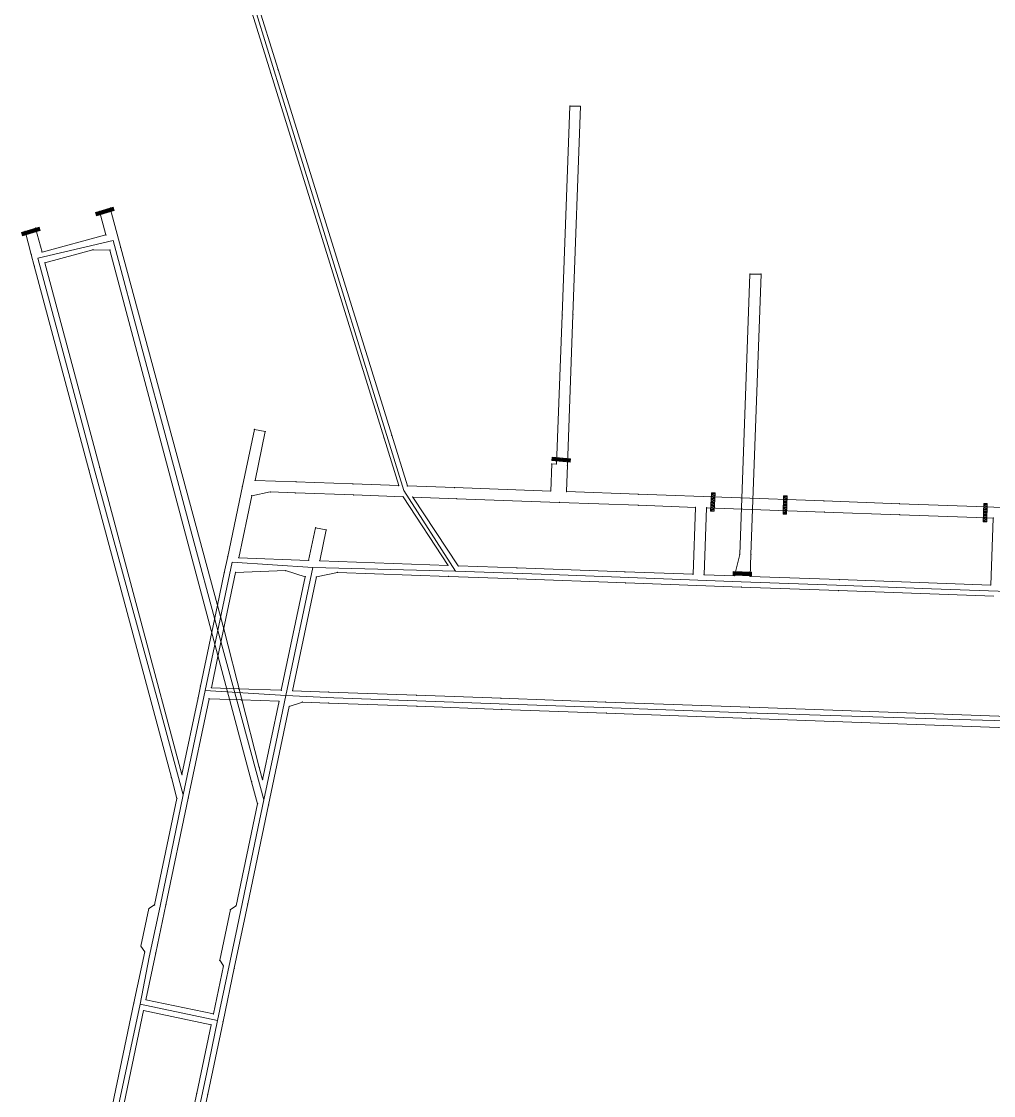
# Model space of a CAD drawing. Header units: metres. Extents: x 452813 to 454404, y 4394134 to 4396509.
# Drawn here: x 453644.6 to 454050, y 4395610.3 to 4396058.4 of the extents above; entities that cross this region are included whole.
import ezdxf

# ---------------------------------------------------------------- set-up
doc = ezdxf.new("R2010")
doc.units = ezdxf.units.M
for name, color, linetype, lineweight in [('BARAJ', 1, 'Continuous', 0), ('GALERI', 240, 'Continuous', 0), ('GEOFENCE', 3, 'Continuous', 0), ('NOKTA', 30, 'Continuous', 0)]:
    doc.layers.add(name, color=color, linetype=linetype, lineweight=lineweight)

msp = doc.modelspace()

# ---------------------------------------------------------------- linework, layer by layer
at = {"layer": 'BARAJ'}
for p, q in [((453682.85, 4395980.91, 838.02), (453675.52, 4395978.73, 836.41)), ((453681.42, 4395980.49, 29.73), (453681.73, 4395979.02, 29.73)), ((453681.73, 4395980.58, 29.73), (453682.04, 4395979.11, 29.73)), ((453682.04, 4395980.67, 29.73), (453682.34, 4395979.2, 29.73)), ((453682.34, 4395980.76, 29.73), (453682.65, 4395979.29, 29.73)), ((453682.65, 4395980.85, 29.73), (453682.96, 4395979.38, 29.73)), ((453683.28, 4395979.48, 838.02), (453682.85, 4395980.91, 838.02)), ((453675.95, 4395977.29, 836.41), (453675.52, 4395978.73, 836.41)), ((453675.62, 4395978.76, 29.73), (453675.88, 4395977.54, 29.73)), ((453675.93, 4395978.85, 29.73), (453676.24, 4395977.38, 29.73)), ((453683.28, 4395979.48, 838.02), (453675.95, 4395977.29, 836.41)), ((453676.23, 4395978.94, 29.73), (453676.54, 4395977.47, 29.73)), ((453676.23, 4395978.94, 29.73), (453676.54, 4395977.47, 29.73)), ((453676.54, 4395979.03, 29.73), (453676.85, 4395977.56, 29.73)), ((453676.84, 4395979.13, 29.73), (453677.15, 4395977.65, 29.73)), ((453677.15, 4395979.22, 29.73), (453677.46, 4395977.74, 29.73)), ((453677.46, 4395979.31, 29.73), (453677.76, 4395977.83, 29.73)), ((453677.76, 4395979.4, 29.73), (453678.07, 4395977.93, 29.73)), ((453678.07, 4395979.49, 29.73), (453678.38, 4395978.02, 29.73)), ((453678.37, 4395979.58, 29.73), (453678.68, 4395978.11, 29.73)), ((453678.68, 4395979.67, 29.73), (453678.99, 4395978.2, 29.73)), ((453678.68, 4395979.67, 29.73), (453678.99, 4395978.2, 29.73)), ((453678.98, 4395979.76, 29.73), (453679.29, 4395978.29, 29.73)), ((453679.29, 4395979.85, 29.73), (453679.6, 4395978.38, 29.73)), ((453679.59, 4395979.94, 29.73), (453679.9, 4395978.47, 29.73)), ((453679.9, 4395980.03, 29.73), (453680.21, 4395978.56, 29.73)), ((453680.2, 4395980.13, 29.73), (453680.51, 4395978.65, 29.73)), ((453680.2, 4395980.13, 29.73), (453680.51, 4395978.65, 29.73)), ((453680.51, 4395980.22, 29.73), (453680.82, 4395978.74, 29.73)), ((453680.81, 4395980.31, 29.73), (453681.12, 4395978.83, 29.73)), ((453681.12, 4395980.4, 29.73), (453681.43, 4395978.93, 29.73)), ((453651.94, 4395972.61, 838.02), (453644.62, 4395970.43, 836.41)), ((453648.08, 4395971.46, 29.73), (453648.39, 4395969.99, 29.73)), ((453648.38, 4395971.55, 29.73), (453648.69, 4395970.08, 29.73)), ((453648.69, 4395971.64, 29.73), (453649, 4395970.17, 29.73)), ((453648.99, 4395971.74, 29.73), (453649.3, 4395970.26, 29.73)), ((453648.99, 4395971.74, 29.73), (453649.3, 4395970.26, 29.73)), ((453649.3, 4395971.83, 29.73), (453649.61, 4395970.35, 29.73)), ((453649.6, 4395971.92, 29.73), (453649.91, 4395970.44, 29.73)), ((453649.91, 4395972.01, 29.73), (453650.22, 4395970.53, 29.73)), ((453650.21, 4395972.1, 29.73), (453650.52, 4395970.63, 29.73)), ((453650.52, 4395972.19, 29.73), (453650.83, 4395970.72, 29.73)), ((453650.83, 4395972.28, 29.73), (453651.13, 4395970.81, 29.73)), ((453651.13, 4395972.37, 29.73), (453651.44, 4395970.9, 29.73)), ((453651.44, 4395972.46, 29.73), (453651.75, 4395970.99, 29.73)), ((453651.74, 4395972.55, 29.73), (453652.05, 4395971.08, 29.73)), ((453652.37, 4395971.18, 838.02), (453651.94, 4395972.61, 838.02)), ((453645.05, 4395968.99, 836.41), (453644.62, 4395970.43, 836.41)), ((453644.72, 4395970.46, 29.73), (453644.97, 4395969.24, 29.73)), ((453645.02, 4395970.55, 29.73), (453645.33, 4395969.08, 29.73)), ((453652.37, 4395971.18, 838.02), (453645.05, 4395968.99, 836.41)), ((453645.33, 4395970.64, 29.73), (453645.64, 4395969.17, 29.73)), ((453645.63, 4395970.73, 29.73), (453645.94, 4395969.26, 29.73)), ((453645.94, 4395970.83, 29.73), (453646.25, 4395969.35, 29.73)), ((453645.94, 4395970.83, 29.73), (453646.25, 4395969.35, 29.73)), ((453646.25, 4395970.92, 29.73), (453646.55, 4395969.44, 29.73)), ((453646.55, 4395971.01, 29.73), (453646.86, 4395969.53, 29.73)), ((453646.86, 4395971.1, 29.73), (453647.17, 4395969.63, 29.73)), ((453647.16, 4395971.19, 29.73), (453647.47, 4395969.72, 29.73)), ((453647.16, 4395971.19, 29.73), (453647.47, 4395969.72, 29.73)), ((453647.47, 4395971.28, 29.73), (453647.78, 4395969.81, 29.73)), ((453647.77, 4395971.37, 29.73), (453648.08, 4395969.9, 29.73)), ((453865.82, 4395875.18, 836.41), (453865.95, 4395876.68, 836.41)), ((453873.42, 4395874.49, 838.02), (453865.82, 4395875.18, 836.41)), ((453866.05, 4395876.67, 29.73), (453865.84, 4395875.44, 29.73)), ((453873.56, 4395875.98, 838.02), (453865.95, 4395876.68, 836.41)), ((453866.37, 4395876.64, 29.73), (453866.11, 4395875.16, 29.73)), ((453866.69, 4395876.61, 29.73), (453866.43, 4395875.13, 29.73)), ((453867.01, 4395876.58, 29.73), (453866.75, 4395875.1, 29.73)), ((453867.32, 4395876.55, 29.73), (453867.06, 4395875.07, 29.73)), ((453867.64, 4395876.52, 29.73), (453867.38, 4395875.04, 29.73)), ((453867.96, 4395876.5, 29.73), (453867.7, 4395875.01, 29.73)), ((453868.27, 4395876.47, 29.73), (453868.01, 4395874.98, 29.73)), ((453868.59, 4395876.44, 29.73), (453868.33, 4395874.96, 29.73)), ((453868.59, 4395876.44, 29.73), (453868.33, 4395874.96, 29.73)), ((453868.91, 4395876.41, 29.73), (453868.65, 4395874.93, 29.73)), ((453868.91, 4395876.41, 29.73), (453868.65, 4395874.93, 29.73)), ((453869.23, 4395876.38, 29.73), (453868.97, 4395874.9, 29.73)), ((453869.54, 4395876.35, 29.73), (453869.28, 4395874.87, 29.73)), ((453869.86, 4395876.32, 29.73), (453869.6, 4395874.84, 29.73)), ((453870.18, 4395876.29, 29.73), (453869.92, 4395874.81, 29.73)), ((453870.5, 4395876.26, 29.73), (453870.24, 4395874.78, 29.73)), ((453870.81, 4395876.24, 29.73), (453870.55, 4395874.75, 29.73)), ((453871.13, 4395876.21, 29.73), (453870.87, 4395874.72, 29.73)), ((453871.45, 4395876.18, 29.73), (453871.19, 4395874.69, 29.73)), ((453871.76, 4395876.15, 29.73), (453871.5, 4395874.67, 29.73)), ((453872.08, 4395876.12, 29.73), (453871.82, 4395874.64, 29.73)), ((453872.4, 4395876.09, 29.73), (453872.14, 4395874.61, 29.73)), ((453872.72, 4395876.06, 29.73), (453872.46, 4395874.58, 29.73)), ((453872.72, 4395876.06, 29.73), (453872.46, 4395874.58, 29.73)), ((453873.03, 4395876.03, 29.73), (453872.77, 4395874.55, 29.73)), ((453873.35, 4395876, 29.73), (453873.09, 4395874.52, 29.73)), ((453873.35, 4395876, 29.73), (453873.09, 4395874.52, 29.73)), ((453873.42, 4395874.49, 838.02), (453873.56, 4395875.98, 838.02)), ((453931.99, 4395854.16, 838.02), (453932.41, 4395861.79, 836.41)), ((453931.99, 4395854.16, 838.02), (453932.4, 4395861.79, 836.41)), ((453933.78, 4395859.38, 29.73), (453932.29, 4395859.59, 29.73)), ((453933.78, 4395859.38, 29.73), (453932.29, 4395859.59, 29.73)), ((453933.79, 4395859.7, 29.73), (453932.3, 4395859.91, 29.73)), ((453933.79, 4395859.7, 29.73), (453932.3, 4395859.91, 29.73)), ((453933.81, 4395860.02, 29.73), (453932.32, 4395860.22, 29.73)), ((453933.81, 4395860.02, 29.73), (453932.32, 4395860.22, 29.73)), ((453933.83, 4395860.34, 29.73), (453932.34, 4395860.54, 29.73)), ((453933.83, 4395860.34, 29.73), (453932.34, 4395860.54, 29.73)), ((453933.85, 4395860.66, 29.73), (453932.35, 4395860.86, 29.73)), ((453933.85, 4395860.66, 29.73), (453932.35, 4395860.86, 29.73)), ((453933.86, 4395860.97, 29.73), (453932.37, 4395861.18, 29.73)), ((453933.86, 4395860.97, 29.73), (453932.37, 4395861.18, 29.73)), ((453933.88, 4395861.29, 29.73), (453932.39, 4395861.5, 29.73)), ((453933.88, 4395861.29, 29.73), (453932.39, 4395861.5, 29.73)), ((453932.4, 4395861.79, 836.41), (453933.9, 4395861.71, 836.41)), ((453932.41, 4395861.79, 836.41), (453933.9, 4395861.71, 836.41)), ((453933.9, 4395861.61, 29.73), (453932.66, 4395861.78, 29.73)), ((453933.9, 4395861.61, 29.73), (453932.66, 4395861.78, 29.73)), ((453933.49, 4395854.08, 838.02), (453933.9, 4395861.71, 836.41)), ((453933.49, 4395854.08, 838.02), (453933.9, 4395861.71, 836.41)), ((453962.21, 4395852.93, 838.02), (453962.45, 4395860.56, 836.41)), ((453962.21, 4395852.93, 838.02), (453962.45, 4395860.56, 836.41)), ((453963.92, 4395859.46, 29.73), (453962.42, 4395859.63, 29.73)), ((453963.92, 4395859.46, 29.73), (453962.42, 4395859.63, 29.73)), ((453963.93, 4395859.77, 29.73), (453962.43, 4395859.95, 29.73)), ((453963.93, 4395859.77, 29.73), (453962.43, 4395859.95, 29.73)), ((453963.94, 4395860.09, 29.73), (453962.44, 4395860.27, 29.73)), ((453963.94, 4395860.09, 29.73), (453962.44, 4395860.27, 29.73)), ((453962.45, 4395860.56, 836.41), (453963.95, 4395860.51, 836.41)), ((453962.45, 4395860.56, 836.41), (453963.95, 4395860.51, 836.41)), ((453963.95, 4395860.41, 29.73), (453962.71, 4395860.55, 29.73)), ((453963.95, 4395860.41, 29.73), (453962.71, 4395860.55, 29.73)), ((453963.71, 4395852.88, 838.02), (453963.95, 4395860.51, 836.41)), ((453963.71, 4395852.88, 838.02), (453963.95, 4395860.51, 836.41)), ((453933.54, 4395854.93, 29.73), (453932.05, 4395855.13, 29.73)), ((453933.54, 4395854.93, 29.73), (453932.05, 4395855.13, 29.73)), ((453933.56, 4395855.25, 29.73), (453932.06, 4395855.45, 29.73)), ((453933.56, 4395855.25, 29.73), (453932.06, 4395855.45, 29.73)), ((453933.57, 4395855.57, 29.73), (453932.08, 4395855.77, 29.73)), ((453933.57, 4395855.57, 29.73), (453932.08, 4395855.77, 29.73)), ((453933.59, 4395855.88, 29.73), (453932.1, 4395856.09, 29.73)), ((453933.59, 4395855.88, 29.73), (453932.1, 4395856.09, 29.73)), ((453933.61, 4395856.2, 29.73), (453932.12, 4395856.41, 29.73)), ((453933.61, 4395856.2, 29.73), (453932.12, 4395856.41, 29.73)), ((453933.62, 4395856.52, 29.73), (453932.13, 4395856.72, 29.73)), ((453933.62, 4395856.52, 29.73), (453932.13, 4395856.72, 29.73)), ((453933.64, 4395856.84, 29.73), (453932.15, 4395857.04, 29.73)), ((453933.64, 4395856.84, 29.73), (453932.15, 4395857.04, 29.73)), ((453933.66, 4395857.16, 29.73), (453932.17, 4395857.36, 29.73)), ((453933.66, 4395857.16, 29.73), (453932.17, 4395857.36, 29.73)), ((453933.68, 4395857.47, 29.73), (453932.18, 4395857.68, 29.73)), ((453933.67, 4395857.47, 29.73), (453932.18, 4395857.68, 29.73)), ((453933.69, 4395857.79, 29.73), (453932.2, 4395858, 29.73)), ((453933.69, 4395857.79, 29.73), (453932.2, 4395858, 29.73)), ((453933.71, 4395858.11, 29.73), (453932.22, 4395858.32, 29.73)), ((453933.71, 4395858.11, 29.73), (453932.22, 4395858.32, 29.73)), ((453933.73, 4395858.43, 29.73), (453932.23, 4395858.63, 29.73)), ((453933.73, 4395858.43, 29.73), (453932.24, 4395858.63, 29.73)), ((453933.74, 4395858.75, 29.73), (453932.25, 4395858.95, 29.73)), ((453933.74, 4395858.75, 29.73), (453932.25, 4395858.95, 29.73)), ((453933.76, 4395859.06, 29.73), (453932.27, 4395859.27, 29.73)), ((453933.76, 4395859.06, 29.73), (453932.27, 4395859.27, 29.73)), ((453963.77, 4395855, 29.73), (453962.28, 4395855.17, 29.73)), ((453963.77, 4395855, 29.73), (453962.28, 4395855.17, 29.73)), ((453963.79, 4395855.32, 29.73), (453962.29, 4395855.49, 29.73)), ((453963.78, 4395855.32, 29.73), (453962.29, 4395855.49, 29.73)), ((453963.8, 4395855.63, 29.73), (453962.3, 4395855.81, 29.73)), ((453963.8, 4395855.63, 29.73), (453962.3, 4395855.81, 29.73)), ((453963.81, 4395855.95, 29.73), (453962.31, 4395856.13, 29.73)), ((453963.81, 4395855.95, 29.73), (453962.31, 4395856.13, 29.73)), ((453963.82, 4395856.27, 29.73), (453962.32, 4395856.44, 29.73)), ((453963.82, 4395856.27, 29.73), (453962.32, 4395856.44, 29.73)), ((453963.83, 4395856.59, 29.73), (453962.33, 4395856.76, 29.73)), ((453963.83, 4395856.59, 29.73), (453962.33, 4395856.76, 29.73)), ((453963.84, 4395856.91, 29.73), (453962.34, 4395857.08, 29.73)), ((453963.84, 4395856.91, 29.73), (453962.34, 4395857.08, 29.73)), ((453963.85, 4395857.23, 29.73), (453962.35, 4395857.4, 29.73)), ((453963.85, 4395857.23, 29.73), (453962.35, 4395857.4, 29.73)), ((453963.86, 4395857.55, 29.73), (453962.36, 4395857.72, 29.73)), ((453963.86, 4395857.55, 29.73), (453962.36, 4395857.72, 29.73)), ((453963.87, 4395857.86, 29.73), (453962.37, 4395858.04, 29.73)), ((453963.87, 4395857.86, 29.73), (453962.37, 4395858.04, 29.73)), ((453963.88, 4395858.18, 29.73), (453962.38, 4395858.35, 29.73)), ((453963.88, 4395858.18, 29.73), (453962.38, 4395858.35, 29.73)), ((453963.89, 4395858.5, 29.73), (453962.39, 4395858.67, 29.73)), ((453963.89, 4395858.5, 29.73), (453962.39, 4395858.67, 29.73)), ((453963.9, 4395858.82, 29.73), (453962.4, 4395858.99, 29.73)), ((453963.9, 4395858.82, 29.73), (453962.4, 4395858.99, 29.73)), ((453963.91, 4395859.14, 29.73), (453962.41, 4395859.31, 29.73)), ((453963.91, 4395859.14, 29.73), (453962.41, 4395859.31, 29.73)), ((454045.64, 4395849.71, 838.02), (454045.89, 4395857.34, 836.41)), ((454047.31, 4395854.96, 29.73), (454045.82, 4395855.14, 29.73)), ((454047.32, 4395855.28, 29.73), (454045.83, 4395855.46, 29.73)), ((454047.33, 4395855.6, 29.73), (454045.84, 4395855.77, 29.73)), ((454047.34, 4395855.92, 29.73), (454045.85, 4395856.09, 29.73)), ((454047.35, 4395856.24, 29.73), (454045.86, 4395856.41, 29.73)), ((454047.36, 4395856.56, 29.73), (454045.87, 4395856.73, 29.73)), ((454047.37, 4395856.87, 29.73), (454045.88, 4395857.05, 29.73)), ((454045.89, 4395857.34, 836.41), (454047.39, 4395857.3, 836.41)), ((454047.38, 4395857.19, 29.73), (454046.15, 4395857.34, 29.73)), ((454047.14, 4395849.66, 838.02), (454047.39, 4395857.3, 836.41)), ((453931.99, 4395854.16, 838.02), (453933.49, 4395854.08, 838.02)), ((453931.99, 4395854.16, 838.02), (453933.49, 4395854.08, 838.02)), ((453933.5, 4395854.29, 29.73), (453932.01, 4395854.5, 29.73)), ((453933.5, 4395854.29, 29.73), (453932.01, 4395854.5, 29.73)), ((453933.52, 4395854.61, 29.73), (453932.03, 4395854.82, 29.73)), ((453933.52, 4395854.61, 29.73), (453932.03, 4395854.82, 29.73)), ((453962.21, 4395852.93, 838.02), (453963.71, 4395852.88, 838.02)), ((453962.21, 4395852.93, 838.02), (453963.71, 4395852.88, 838.02)), ((453963.71, 4395853.09, 29.73), (453962.22, 4395853.26, 29.73)), ((453963.71, 4395853.09, 29.73), (453962.22, 4395853.26, 29.73)), ((453963.72, 4395853.41, 29.73), (453962.23, 4395853.58, 29.73)), ((453963.72, 4395853.41, 29.73), (453962.23, 4395853.58, 29.73)), ((453963.73, 4395853.72, 29.73), (453962.24, 4395853.9, 29.73)), ((453963.73, 4395853.72, 29.73), (453962.24, 4395853.9, 29.73)), ((453963.74, 4395854.04, 29.73), (453962.25, 4395854.22, 29.73)), ((453963.74, 4395854.04, 29.73), (453962.25, 4395854.22, 29.73)), ((453963.75, 4395854.36, 29.73), (453962.26, 4395854.53, 29.73)), ((453963.75, 4395854.36, 29.73), (453962.26, 4395854.53, 29.73)), ((453963.76, 4395854.68, 29.73), (453962.27, 4395854.85, 29.73)), ((453963.76, 4395854.68, 29.73), (453962.27, 4395854.85, 29.73)), ((454047.17, 4395850.51, 29.73), (454045.67, 4395850.68, 29.73)), ((454047.18, 4395850.82, 29.73), (454045.68, 4395851, 29.73)), ((454047.19, 4395851.14, 29.73), (454045.69, 4395851.32, 29.73)), ((454047.2, 4395851.46, 29.73), (454045.7, 4395851.63, 29.73)), ((454047.21, 4395851.78, 29.73), (454045.71, 4395851.95, 29.73)), ((454047.22, 4395852.1, 29.73), (454045.72, 4395852.27, 29.73)), ((454047.23, 4395852.42, 29.73), (454045.73, 4395852.59, 29.73)), ((454047.24, 4395852.74, 29.73), (454045.75, 4395852.91, 29.73)), ((454047.25, 4395853.05, 29.73), (454045.76, 4395853.23, 29.73)), ((454047.26, 4395853.37, 29.73), (454045.77, 4395853.54, 29.73)), ((454047.27, 4395853.69, 29.73), (454045.78, 4395853.86, 29.73)), ((454047.28, 4395854.01, 29.73), (454045.79, 4395854.18, 29.73)), ((454047.29, 4395854.33, 29.73), (454045.8, 4395854.5, 29.73)), ((454047.3, 4395854.65, 29.73), (454045.81, 4395854.82, 29.73)), ((454045.64, 4395849.71, 838.02), (454047.14, 4395849.66, 838.02)), ((454047.15, 4395849.87, 29.73), (454045.65, 4395850.04, 29.73)), ((454047.16, 4395850.19, 29.73), (454045.66, 4395850.36, 29.73)), ((453941.47, 4395828.92, 838.02), (453941.41, 4395827.42, 838.02)), ((453941.47, 4395828.92, 838.02), (453949.1, 4395828.65, 836.41)), ((453941.62, 4395827.42, 29.73), (453941.8, 4395828.91, 29.73)), ((453941.94, 4395827.4, 29.73), (453942.12, 4395828.9, 29.73)), ((453942.26, 4395827.39, 29.73), (453942.44, 4395828.89, 29.73)), ((453942.58, 4395827.38, 29.73), (453942.76, 4395828.88, 29.73)), ((453942.9, 4395827.37, 29.73), (453943.08, 4395828.87, 29.73)), ((453943.22, 4395827.36, 29.73), (453943.39, 4395828.85, 29.73)), ((453943.54, 4395827.35, 29.73), (453943.71, 4395828.84, 29.73)), ((453943.85, 4395827.34, 29.73), (453944.03, 4395828.83, 29.73)), ((453944.17, 4395827.33, 29.73), (453944.35, 4395828.82, 29.73)), ((453944.49, 4395827.31, 29.73), (453944.67, 4395828.81, 29.73)), ((453944.81, 4395827.3, 29.73), (453944.99, 4395828.8, 29.73)), ((453945.13, 4395827.29, 29.73), (453945.3, 4395828.79, 29.73)), ((453945.45, 4395827.28, 29.73), (453945.62, 4395828.77, 29.73)), ((453945.76, 4395827.27, 29.73), (453945.94, 4395828.76, 29.73)), ((453946.08, 4395827.26, 29.73), (453946.26, 4395828.75, 29.73)), ((453946.4, 4395827.25, 29.73), (453946.58, 4395828.74, 29.73)), ((453946.72, 4395827.24, 29.73), (453946.9, 4395828.73, 29.73)), ((453947.04, 4395827.22, 29.73), (453947.22, 4395828.72, 29.73)), ((453947.36, 4395827.21, 29.73), (453947.53, 4395828.71, 29.73)), ((453947.67, 4395827.2, 29.73), (453947.85, 4395828.7, 29.73)), ((453947.99, 4395827.19, 29.73), (453948.17, 4395828.68, 29.73)), ((453948.31, 4395827.18, 29.73), (453948.49, 4395828.67, 29.73)), ((453948.63, 4395827.17, 29.73), (453948.81, 4395828.66, 29.73)), ((453948.95, 4395827.16, 29.73), (453949.09, 4395828.39, 29.73)), ((453949.1, 4395828.65, 836.41), (453949.05, 4395827.15, 836.41)), ((453941.41, 4395827.42, 838.02), (453949.05, 4395827.15, 836.41))]:
    msp.add_line(p, q, dxfattribs=at)
at = {"layer": 'GALERI'}
for p, q in [((453751.66, 4396038.29, 778.58), (453719.37, 4396142.3, 843.99)), ((453716.13, 4396141.26, 843.99), (453748.54, 4396036.86, 778.58)), ((453748.54, 4396036.86, 778.58), (453795.8, 4395884.62, 675.93)), ((453799, 4395885.76, 675.93), (453751.66, 4396038.29, 778.58)), ((453873.33, 4396023.07, 630.47), (453870.11, 4395935.89, 646.56)), ((453873.33, 4396023.07, 630.47), (453877.73, 4396023.01, 630.47)), ((453877.73, 4396023.01, 630.47), (453874.59, 4395936.04, 646.56)), ((453686.01, 4395964.01, 674.58), (453681.61, 4395980.54, 665.38)), ((453679.82, 4395969.36, 674.5), (453677.2, 4395979.23, 665.06)), ((453650.51, 4395972.19, 675.03), (453653.18, 4395962.22, 678.45)), ((453646.1, 4395970.87, 675.02), (453648.68, 4395961.25, 678.45)), ((453653.18, 4395962.22, 678.45), (453679.82, 4395969.36, 674.5)), ((453654.37, 4395957.77, 678.6), (453674.41, 4395963.14, 675.98)), ((453674.41, 4395963.14, 675.98), (453681.51, 4395963.02, 674.55)), ((453681.51, 4395963.02, 674.55), (453740.6, 4395741.27, 686.47)), ((453728.99, 4395805.03, 678.09), (453686.01, 4395964.01, 674.58)), ((453648.68, 4395961.25, 678.45), (453649.97, 4395956.41, 678.6)), ((453649.97, 4395956.41, 678.6), (453672.76, 4395871.29, 682.44)), ((453677.28, 4395872.19, 682.44), (453654.37, 4395957.77, 678.6)), ((453948.42, 4395952.99, 640.25), (453944.17, 4395835.98, 650.26)), ((453953.02, 4395952.99, 640.25), (453948.42, 4395952.99, 640.25)), ((453948.78, 4395836.09, 650.26), (453953.02, 4395952.99, 640.25)), ((453870.11, 4395935.89, 646.56), (453867.73, 4395873.78, 652.53)), ((453872.31, 4395873.25, 652.53), (453874.59, 4395936.04, 646.56)), ((453741.76, 4395888.25, 666.61), (453736.78, 4395864.52, 669.65)), ((453746.26, 4395887.3, 666.61), (453741.76, 4395888.25, 666.61)), ((453742, 4395866.97, 670.83), (453746.26, 4395887.3, 666.61)), ((453795.8, 4395884.62, 675.93), (453801.95, 4395864.8, 664.25)), ((453805.55, 4395864.67, 664.25), (453799, 4395885.76, 675.93)), ((453865.73, 4395873.85, 652.53), (453865.32, 4395862.5, 652.8)), ((453867.73, 4395873.78, 652.53), (453865.73, 4395873.85, 652.53)), ((453871.91, 4395862.29, 652.8), (453872.31, 4395873.25, 652.53)), ((453672.76, 4395871.29, 682.44), (453707.11, 4395742.98, 687.6)), ((453711.53, 4395744.26, 687.6), (453677.28, 4395872.19, 682.44)), ((453736.78, 4395864.52, 669.65), (453730.62, 4395835.15, 675.17)), ((453759.04, 4395866.35, 668.87), (453742, 4395866.97, 670.83)), ((453782.8, 4395865.49, 665.22), (453759.04, 4395866.35, 668.87)), ((453801.95, 4395864.8, 664.25), (453782.8, 4395865.49, 665.22)), ((453825.26, 4395863.95, 658.56), (453805.55, 4395864.67, 664.25)), ((453865.32, 4395862.5, 652.8), (453825.26, 4395863.95, 658.56)), ((453735.21, 4395834.66, 675.17), (453740.65, 4395860.54, 670.92)), ((453740.65, 4395860.54, 670.92), (453748.34, 4395862.14, 669.6)), ((453748.34, 4395862.14, 669.6), (453758.87, 4395861.76, 668.87)), ((453758.87, 4395861.76, 668.87), (453783.19, 4395860.87, 665.22)), ((453783.19, 4395860.87, 665.22), (453803.76, 4395860.13, 664.21)), ((453803.76, 4395860.13, 664.21), (453822.52, 4395831.51, 665.4)), ((453826.74, 4395831.28, 665.4), (453807.81, 4395859.98, 664.21)), ((453807.81, 4395859.98, 664.21), (453826.15, 4395859.31, 658.56)), ((453901.85, 4395861.17, 648.74), (453871.91, 4395862.29, 652.8)), ((453979.33, 4395858.36, 633.58), (453901.85, 4395861.17, 648.74)), ((453826.15, 4395859.31, 658.56), (453868.91, 4395857.76, 652.8)), ((453868.91, 4395857.76, 652.8), (453901.86, 4395856.57, 648.74)), ((453901.86, 4395856.57, 648.74), (453925.69, 4395855.7, 647.47)), ((453925.69, 4395855.7, 647.47), (453924.68, 4395827.79, 652.39)), ((453930.29, 4395855.54, 647.47), (453929.28, 4395827.62, 652.07)), ((453979.38, 4395853.76, 633.58), (453930.29, 4395855.54, 647.47)), ((454010.71, 4395857.22, 633.18), (453979.33, 4395858.36, 633.58)), ((454046.92, 4395855.91, 631.9), (454010.71, 4395857.22, 633.18)), ((454053.34, 4395855.68, 630.83), (454046.92, 4395855.91, 631.9)), ((454010.85, 4395852.62, 633.18), (453979.38, 4395853.76, 633.58)), ((454046.85, 4395851.31, 631.9), (454010.85, 4395852.62, 633.18)), ((454049.87, 4395851.2, 630.83), (454046.85, 4395851.31, 631.9)), ((454049.87, 4395851.2, 630.83), (454048.85, 4395823.28, 639.4)), ((453767.23, 4395847.22, 668.24), (453764.37, 4395833.6, 671.87)), ((453771.74, 4395846.27, 668.24), (453767.23, 4395847.22, 668.24)), ((453769.03, 4395833.43, 671.88), (453771.74, 4395846.27, 668.24)), ((453730.62, 4395835.15, 675.17), (453729.2, 4395828.41, 675.27)), ((453764.37, 4395833.6, 671.87), (453735.21, 4395834.66, 675.17)), ((453822.52, 4395831.51, 665.4), (453769.03, 4395833.43, 671.88)), ((453942.02, 4395827.16, 651.15), (453944.17, 4395835.98, 650.26)), ((453948.45, 4395826.92, 651.15), (453948.78, 4395836.09, 650.26)), ((453729.2, 4395828.41, 675.27), (453726.37, 4395814.92, 677.01)), ((453733.93, 4395828.57, 675.27), (453726.41, 4395792.74, 679.21)), ((453754.73, 4395829.35, 673.49), (453733.93, 4395828.57, 675.27)), ((453762.94, 4395826.76, 672.58), (453754.73, 4395829.35, 673.49)), ((453767.62, 4395826.69, 672.41), (453776.36, 4395828.56, 671.97)), ((453776.36, 4395828.56, 671.97), (453822.69, 4395826.88, 665.4)), ((453851.28, 4395830.41, 662.4), (453826.74, 4395831.28, 665.4)), ((453896.36, 4395828.8, 656.67), (453851.28, 4395830.41, 662.4)), ((453924.68, 4395827.79, 652.39), (453896.36, 4395828.8, 656.67)), ((453752.98, 4395779.38, 680.45), (453762.94, 4395826.76, 672.58)), ((453757.65, 4395779.21, 679.2), (453767.62, 4395826.69, 672.41)), ((453822.69, 4395826.88, 665.4), (453851.48, 4395825.84, 662.4)), ((453851.48, 4395825.84, 662.4), (453896.63, 4395824.2, 656.67)), ((453896.63, 4395824.2, 656.67), (453944.8, 4395822.45, 650.97)), ((453929.28, 4395827.62, 652.07), (453942.02, 4395827.16, 651.15)), ((453985.62, 4395825.58, 646.18), (453948.45, 4395826.92, 651.15)), ((454048.85, 4395823.28, 639.4), (453985.62, 4395825.58, 646.18)), ((453944.8, 4395822.45, 650.97), (453985.35, 4395820.98, 646.18)), ((453985.35, 4395820.98, 646.18), (454050.08, 4395818.63, 639.68)), ((453726.37, 4395814.92, 677.01), (453719.27, 4395781.11, 680.89)), ((453743.77, 4395747.2, 686.25), (453728.99, 4395805.03, 678.09)), ((453726.41, 4395792.74, 679.21), (453723.83, 4395780.43, 680.89)), ((453719.27, 4395781.11, 680.89), (453718.24, 4395776.22, 680.89)), ((453723.83, 4395780.43, 680.89), (453735.01, 4395780.03, 680.7)), ((453735.01, 4395780.03, 680.7), (453752.98, 4395779.38, 680.45)), ((453772.72, 4395778.66, 679.34), (453757.65, 4395779.21, 679.2)), ((453718.24, 4395776.22, 680.89), (453711.53, 4395744.26, 687.6)), ((453714.17, 4395734.43, 687.69), (453722.87, 4395775.87, 680.89)), ((453722.87, 4395775.87, 680.89), (453736.27, 4395775.38, 680.7)), ((453736.27, 4395775.38, 680.7), (453752.03, 4395774.81, 680.44)), ((453752.03, 4395774.81, 680.44), (453745.15, 4395742.05, 686.47)), ((453756.27, 4395772.65, 679.2), (453761.76, 4395774.46, 679.25)), ((453761.76, 4395774.46, 679.25), (453772.66, 4395774.06, 679.34)), ((453809.39, 4395777.33, 674.03), (453772.72, 4395778.66, 679.34)), ((453844.63, 4395776.05, 667.51), (453809.39, 4395777.33, 674.03)), ((453888.27, 4395774.47, 655.27), (453844.63, 4395776.05, 667.51)), ((453948.3, 4395772.29, 651.82), (453888.27, 4395774.47, 655.27)), ((453747.65, 4395731.6, 686.53), (453756.27, 4395772.65, 679.2)), ((453772.66, 4395774.06, 679.34), (453809.61, 4395772.72, 674.03)), ((453809.61, 4395772.72, 674.03), (453844.85, 4395771.44, 667.51)), ((453844.85, 4395771.44, 667.51), (453888.51, 4395769.86, 655.27)), ((453888.51, 4395769.86, 655.27), (453948.74, 4395767.67, 651.82)), ((454062.58, 4395768.15, 633.75), (453948.3, 4395772.29, 651.82)), ((453948.74, 4395767.67, 651.82), (454064.97, 4395763.46, 633.4)), ((453707.11, 4395742.98, 687.6), (453709.44, 4395734.29, 687.75)), ((453745.15, 4395742.05, 686.47), (453743.77, 4395747.2, 686.25)), ((453740.6, 4395741.27, 686.47), (453743.06, 4395732.08, 686.53)), ((453709.44, 4395734.29, 687.75), (453700.11, 4395689.85, 695.57)), ((453704.83, 4395689.95, 695.57), (453714.17, 4395734.43, 687.69)), ((453743.06, 4395732.08, 686.53), (453734.12, 4395689.48, 692.36)), ((453738.98, 4395690.28, 692.36), (453747.65, 4395731.6, 686.53)), ((453700.11, 4395689.85, 695.57), (453697.74, 4395688.3, 695.6)), ((453700.6, 4395669.82, 697.52), (453704.83, 4395689.95, 695.57)), ((453734.12, 4395689.48, 692.36), (453731.74, 4395687.9, 692.45)), ((453733.34, 4395663.43, 695.35), (453738.98, 4395690.28, 692.36)), ((453697.74, 4395688.3, 695.6), (453694.45, 4395672.64, 697.5)), ((453731.74, 4395687.9, 692.45), (453727.28, 4395666.78, 695.21)), ((453694.45, 4395672.64, 697.5), (453696, 4395670.27, 697.52)), ((453696, 4395670.27, 697.52), (453691.53, 4395648.96, 698.44)), ((453696.5, 4395650.27, 698.44), (453700.6, 4395669.82, 697.52)), ((453728.84, 4395664.38, 695.35), (453724.64, 4395644.36, 698.77)), ((453727.28, 4395666.78, 695.21), (453728.84, 4395664.38, 695.35)), ((453728.67, 4395641.16, 698.77), (453733.34, 4395663.43, 695.35)), ((453691.53, 4395648.96, 698.44), (453670, 4395546.43, 712.67)), ((453724.64, 4395644.36, 698.77), (453696.5, 4395650.27, 698.44)), ((453674.62, 4395546.03, 712.67), (453695.55, 4395645.77, 698.44)), ((453695.55, 4395645.77, 698.44), (453723.69, 4395639.86, 698.77)), ((453722.31, 4395610.9, 701.36), (453728.67, 4395641.16, 698.77)), ((453723.69, 4395639.86, 698.77), (453717.69, 4395611.27, 701.36)), ((453717.69, 4395611.27, 701.36), (453712.84, 4395588.17, 704.44)), ((453717.44, 4395587.68, 704.44), (453722.31, 4395610.9, 701.36))]:
    msp.add_line(p, q, dxfattribs=at)
at = {"layer": 'GEOFENCE'}
for p, q in [((453754.05, 4396024.77, 770.2), (453741.55, 4396065.28, 796.72)), ((453766.55, 4395984.27, 743.69), (453754.05, 4396024.77, 770.2)), ((453779.05, 4395943.76, 717.17), (453766.55, 4395984.27, 743.69)), ((453682.81, 4395967.05, 674.43), (453651.5, 4395959.59, 678.49)), ((453694.99, 4395921.68, 676.14), (453682.81, 4395967.05, 674.43)), ((453664.94, 4395909.41, 680.74), (453651.5, 4395959.59, 678.49)), ((453791.55, 4395903.26, 690.65), (453779.05, 4395943.76, 717.17)), ((453705.35, 4395883.08, 677.59), (453694.99, 4395921.68, 676.14)), ((453675.27, 4395870.81, 682.47), (453664.94, 4395909.41, 680.74)), ((453804.05, 4395862.76, 664.14), (453791.55, 4395903.26, 690.65)), ((453715.71, 4395844.47, 679.05), (453705.35, 4395883.08, 677.59)), ((453680.54, 4395851.53, 683.19), (453675.27, 4395870.81, 682.47)), ((453825.68, 4395829.12, 665.04), (453804.05, 4395862.76, 664.14)), ((453691.06, 4395812.96, 684.63), (453680.54, 4395851.53, 683.19)), ((453726.07, 4395805.86, 680.5), (453715.71, 4395844.47, 679.05)), ((453721.24, 4395779.32, 680.35), (453732.49, 4395832.87, 674.82)), ((453732.49, 4395832.87, 674.82), (453766.1, 4395830.62, 671.96)), ((453754.89, 4395777.28, 679.32), (453766.1, 4395830.62, 671.96)), ((453766.1, 4395830.62, 671.96), (453825.68, 4395829.12, 665.04)), ((453825.68, 4395829.12, 665.04), (453865.37, 4395827.64, 660.34)), ((453865.37, 4395827.64, 660.34), (453905.07, 4395826.17, 655.64)), ((453905.07, 4395826.17, 655.64), (453944.76, 4395824.7, 650.94)), ((453944.76, 4395824.7, 650.94), (453984.46, 4395823.22, 646.24)), ((453984.46, 4395823.22, 646.24), (454024.16, 4395821.75, 641.54)), ((454024.16, 4395821.75, 641.54), (454066.83, 4395820.16, 636.49)), ((453701.59, 4395774.4, 686.06), (453691.06, 4395812.96, 684.63)), ((453735.25, 4395772.17, 682.84), (453726.07, 4395805.86, 680.5)), ((453712.11, 4395735.84, 687.5), (453721.24, 4395779.32, 680.35)), ((453721.24, 4395779.32, 680.35), (453754.89, 4395777.28, 679.32)), ((453712.11, 4395735.84, 687.5), (453701.59, 4395774.4, 686.06)), ((453750.82, 4395757.89, 682.07), (453754.89, 4395777.28, 679.32)), ((453754.89, 4395777.28, 679.32), (453774.87, 4395776.25, 679.34)), ((453774.87, 4395776.25, 679.34), (453809.44, 4395775.03, 674.04)), ((453809.44, 4395775.03, 674.04), (453843.84, 4395773.78, 667.68)), ((453745.74, 4395733.66, 685.52), (453735.25, 4395772.17, 682.84)), ((453843.84, 4395773.78, 667.68), (453887.16, 4395772.21, 655.61)), ((453887.16, 4395772.21, 655.61), (453947.01, 4395770.04, 651.91)), ((453947.01, 4395770.04, 651.91), (453986.51, 4395768.78, 645.79)), ((453986.51, 4395768.78, 645.79), (454026.02, 4395767.52, 639.66)), ((454026.02, 4395767.52, 639.66), (454064.81, 4395766.28, 633.65)), ((453745.74, 4395733.66, 685.52), (453750.82, 4395757.89, 682.07)), ((453706.03, 4395706.78, 691.83), (453712.11, 4395735.84, 687.5)), ((453742.68, 4395719.12, 687.59), (453745.74, 4395733.66, 685.52)), ((453734.54, 4395680.35, 693.1), (453742.68, 4395719.12, 687.59)), ((453701.97, 4395687.41, 694.72), (453706.03, 4395706.78, 691.83)), ((453697.91, 4395668.04, 697.61), (453701.97, 4395687.41, 694.72)), ((453726.4, 4395641.58, 698.62), (453734.54, 4395680.35, 693.1)), ((453694.12, 4395648.42, 698.43), (453697.91, 4395668.04, 697.61)), ((453685.11, 4395606.12, 704.36), (453694.12, 4395648.42, 698.43)), ((453726.4, 4395641.58, 698.62), (453694.12, 4395648.42, 698.43)), ((453721.71, 4395619.21, 701.18), (453726.4, 4395641.58, 698.62)), ((453713.54, 4395580.3, 705.63), (453721.71, 4395619.21, 701.18))]:
    msp.add_line(p, q, dxfattribs=at)
at = {"layer": 'NOKTA'}
for p in [(453748.54, 4396036.86, 778.58), (453751.66, 4396038.29, 778.58), (453873.33, 4396023.07, 630.47), (453877.73, 4396023.01, 630.47), (453681.61, 4395980.54, 676.88), (453677.2, 4395979.23, 676.88), (453650.51, 4395972.19, 676), (453646.1, 4395970.87, 676), (453679.82, 4395969.36, 674.5), (453674.41, 4395963.14, 675.98), (453681.51, 4395963.02, 674.55), (453686.01, 4395964.01, 674.58), (453648.68, 4395961.25, 678.45), (453653.18, 4395962.22, 678.45), (453649.97, 4395956.41, 678.6), (453654.37, 4395957.77, 678.6), (453948.42, 4395952.99, 640.25), (453953.02, 4395952.99, 640.25), (453870.11, 4395935.89, 646.56), (453874.59, 4395936.04, 646.56), (453741.76, 4395888.25, 666.61), (453746.26, 4395887.3, 666.61), (453795.8, 4395884.62, 675.93), (453799, 4395885.76, 675.93), (453865.73, 4395873.85, 652.53), (453867.73, 4395873.78, 652.53), (453872.31, 4395873.25, 652.53), (453672.76, 4395871.29, 682.44), (453677.28, 4395872.19, 682.44), (453736.78, 4395864.52, 669.65), (453742, 4395866.97, 670.83), (453759.04, 4395866.35, 668.87), (453782.8, 4395865.49, 665.22), (453801.95, 4395864.8, 664.25), (453805.55, 4395864.67, 664.25), (453825.26, 4395863.95, 658.56), (453740.65, 4395860.54, 670.92), (453748.34, 4395862.14, 669.6), (453758.87, 4395861.76, 668.87), (453783.19, 4395860.87, 665.22), (453803.76, 4395860.13, 664.21), (453807.81, 4395859.98, 664.21), (453865.32, 4395862.5, 652.8), (453871.91, 4395862.29, 652.8), (453901.85, 4395861.17, 648.74), (453826.15, 4395859.31, 658.56), (453868.91, 4395857.76, 652.8), (453901.86, 4395856.57, 648.74), (453925.69, 4395855.7, 647.47), (453930.29, 4395855.54, 647.47), (453979.33, 4395858.36, 633.58), (454010.71, 4395857.22, 633.18), (454046.92, 4395855.91, 631.9), (453979.38, 4395853.76, 633.58), (454010.85, 4395852.62, 633.18), (454046.85, 4395851.31, 631.9), (454049.87, 4395851.2, 630.83), (453767.23, 4395847.22, 668.24), (453771.74, 4395846.27, 668.24), (453730.62, 4395835.15, 675.17), (453735.21, 4395834.66, 675.17), (453764.37, 4395833.6, 671.87), (453769.03, 4395833.43, 671.88), (453944.17, 4395835.98, 650.26), (453948.78, 4395836.09, 650.26), (453729.2, 4395828.41, 675.27), (453733.93, 4395828.57, 675.27), (453754.73, 4395829.35, 673.49), (453776.36, 4395828.56, 671.97), (453822.52, 4395831.51, 665.4), (453826.74, 4395831.28, 665.4), (453851.28, 4395830.41, 662.4), (453896.36, 4395828.8, 656.67), (453762.94, 4395826.76, 672.58), (453767.62, 4395826.69, 672.41), (453822.69, 4395826.88, 665.4), (453851.48, 4395825.84, 662.4), (453896.63, 4395824.2, 656.67), (453924.68, 4395827.79, 652.39), (453929.28, 4395827.62, 652.07), (453942.02, 4395827.16, 651.15), (453948.45, 4395826.92, 651.15), (453985.62, 4395825.58, 646.18), (453944.8, 4395822.45, 650.97), (453985.35, 4395820.98, 646.18), (454048.85, 4395823.28, 639.4), (453726.37, 4395814.92, 677.01), (453728.99, 4395805.03, 678.09), (453726.41, 4395792.74, 679.21), (453719.27, 4395781.11, 680.89), (453723.83, 4395780.43, 680.89), (453735.01, 4395780.03, 680.7), (453752.98, 4395779.38, 680.45), (453757.65, 4395779.21, 679.2), (453718.24, 4395776.22, 680.89), (453722.87, 4395775.87, 680.89), (453736.27, 4395775.38, 680.7), (453752.03, 4395774.81, 680.44), (453761.76, 4395774.46, 679.25), (453772.72, 4395778.66, 679.34), (453809.39, 4395777.33, 674.03), (453844.63, 4395776.05, 667.51), (453888.27, 4395774.47, 655.27), (453756.27, 4395772.65, 679.2), (453772.66, 4395774.06, 679.34), (453809.61, 4395772.72, 674.03), (453844.85, 4395771.44, 667.51), (453888.51, 4395769.86, 655.27), (453948.3, 4395772.29, 651.82), (453948.74, 4395767.67, 651.82), (453707.11, 4395742.98, 687.6), (453711.53, 4395744.26, 687.6), (453743.77, 4395747.2, 686.25), (453740.6, 4395741.27, 686.47), (453745.15, 4395742.05, 686.47), (453709.44, 4395734.29, 687.75), (453714.17, 4395734.43, 687.69), (453743.06, 4395732.08, 686.53), (453747.65, 4395731.6, 686.53), (453700.11, 4395689.85, 695.57), (453704.83, 4395689.95, 695.57), (453734.12, 4395689.48, 692.36), (453738.98, 4395690.28, 692.36), (453697.74, 4395688.3, 695.6), (453731.74, 4395687.9, 692.45), (453694.45, 4395672.64, 697.5), (453696, 4395670.27, 697.52), (453700.6, 4395669.82, 697.52), (453727.28, 4395666.78, 695.21), (453728.84, 4395664.38, 695.35), (453733.34, 4395663.43, 695.35), (453691.53, 4395648.96, 698.44), (453696.5, 4395650.27, 698.44), (453695.55, 4395645.77, 698.44), (453724.64, 4395644.36, 698.77), (453728.67, 4395641.16, 698.77), (453723.69, 4395639.86, 698.77), (453717.69, 4395611.27, 701.36), (453722.31, 4395610.9, 701.36)]:
    msp.add_point(p, dxfattribs=at)

doc.saveas('drawing.dxf')
